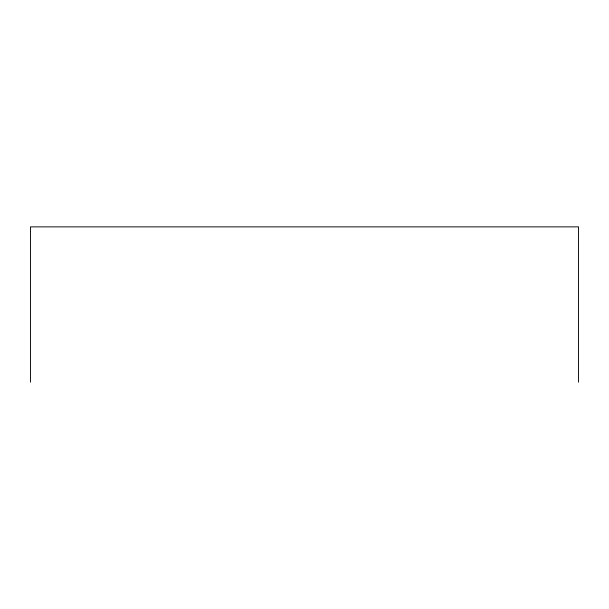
<?xml version="1.0" encoding="UTF-8"?>
<svg xmlns="http://www.w3.org/2000/svg" width="609" height="609" viewBox="0 0 609 609"><rect width="100%" height="100%" fill="white"/><g stroke="black" fill="none" stroke-linecap="round" stroke-linejoin="round"><path stroke-width="0.91" d="M578.55 382.132L578.55 226.868L30.45 226.868L30.45 382.132"/></g></svg>
